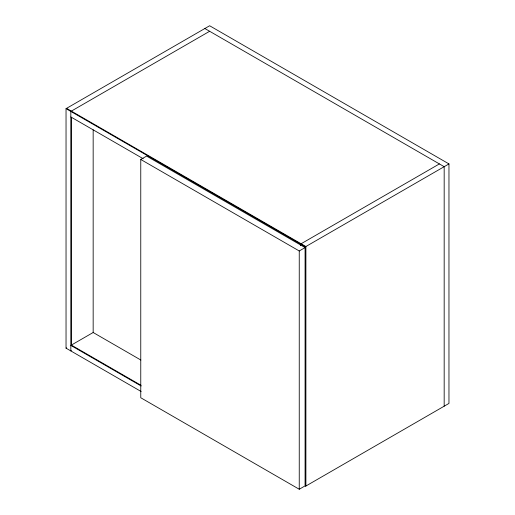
<?xml version="1.0" encoding="UTF-8"?>
<svg xmlns="http://www.w3.org/2000/svg" width="515" height="515" viewBox="0 0 515 515"><rect width="100%" height="100%" fill="white"/><g stroke="black" fill="none" stroke-linecap="round" stroke-linejoin="round"><path stroke-width="0.77" d="M66.036 108.652L209.637 25.75L448.964 163.924L448.964 403.432L305.363 486.334L305.363 246.827L66.036 108.652L66.036 348.159L141.142 391.522M209.637 31.28L70.825 111.42L70.825 350.921L71.36 350.618M140.762 159.47L146.614 156.096L305.099 247.593L305.099 485.87L299.247 489.25L140.762 397.747L140.762 159.47L299.247 250.972L305.099 247.593M66.036 348.159L66.57 347.85M93.595 332.252L70.825 345.398L141.142 385.993M439.385 163.924L300.58 244.065L300.58 245.674M305.363 246.827L448.964 163.924M204.848 28.512L444.175 166.686L444.175 406.193M66.57 108.35L305.897 246.524L305.897 486.025M70.825 116.944L143.234 158.749M140.865 360.043L93.163 332.497L93.163 129.786M71.36 345.089L140.981 385.284M299.247 250.972L299.247 489.25M71.36 117.542L71.36 344.992"/></g></svg>
